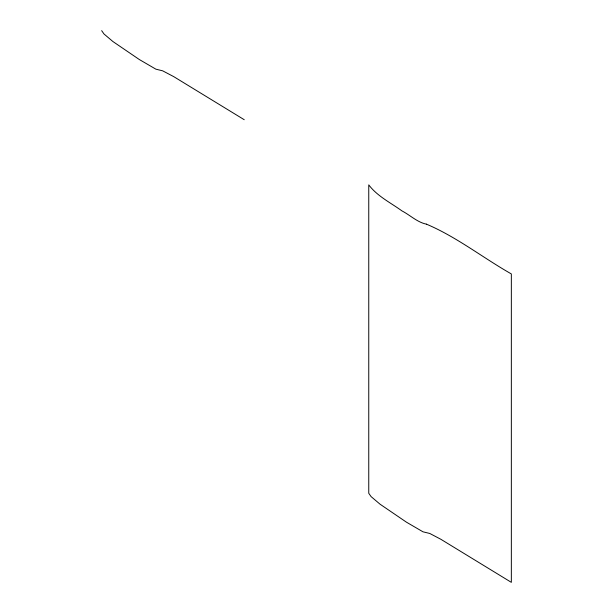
<?xml version="1.0" encoding="UTF-8"?>
<svg xmlns="http://www.w3.org/2000/svg" width="613" height="613" viewBox="0 0 613 613"><rect width="100%" height="100%" fill="white"/><g stroke="black" fill="none" stroke-linecap="round" stroke-linejoin="round"><path stroke-width="0.92" d="M244.242 119.719L173.732 76.633L162.675 70.832L155.878 69.169L139.312 59.522L112.915 41.538L103.995 33.976L101.658 30.65M426.418 224.151C417.407 222.381 410.043 215.086 401.959 210.903C390.673 202.727 377.187 196.183 368.758 184.858L368.758 493.281L371.095 496.607L380.014 504.17L406.411 522.153L422.978 531.808L429.774 533.463L440.831 539.271L511.342 582.35L511.342 273.927C482.944 257.82 456.509 236.825 426.418 224.151"/></g></svg>
